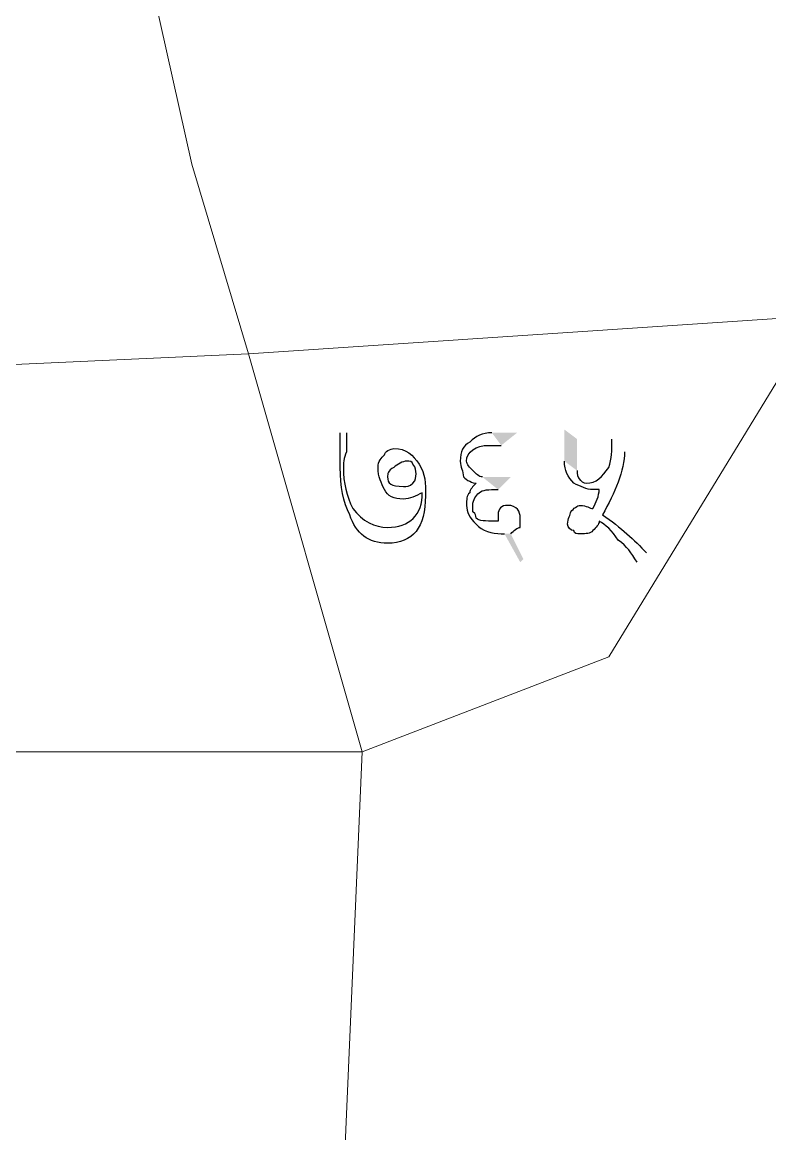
# Model space of a CAD drawing. Header units: metres. Extents: x 345912 to 349030, y 3061206 to 3061792.
# Drawn here: x 346884.44 to 346896.46, y 3061361.61 to 3061379.49 of the extents above; entities that cross this region are included whole.
import ezdxf

# ---------------------------------------------------------------- set-up
doc = ezdxf.new("R2010")
doc.units = ezdxf.units.M
doc.header["$MEASUREMENT"] = 0
doc.layers.add('PDF4_Geometry', color=7, linetype='Continuous')
doc.layers.add('PDF4_Solid Fills', color=7, linetype='Continuous')

msp = doc.modelspace()

# ---------------------------------------------------------------- hatches: boundary and pattern name
at = {"layer": 'PDF4_Solid Fills', "transparency": 33554559}
h = msp.add_hatch(color=256, dxfattribs=at)
h.paths.add_polyline_path([(346889.55467, 3061372.88324), (346889.65627, 3061372.88324)], flags=0)
h.paths.add_polyline_path([(346890.87547, 3061371.91804), (346890.87547, 3061371.91804)], flags=0)
h.paths.add_polyline_path([(346892.14547, 3061372.68004), (346892.39947, 3061372.88324), (346891.99307, 3061372.88324)], flags=0)
h.paths.add_polyline_path([(346892.19627, 3061371.25764), (346892.45027, 3061370.80044), (346892.50107, 3061370.85124), (346892.29787, 3061371.25764)], flags=0)
h.paths.add_polyline_path([(346892.09467, 3061371.96884), (346892.29787, 3061372.17204), (346891.84067, 3061372.17204)], flags=0)
h.paths.add_polyline_path([(346893.92347, 3061372.78164), (346894.12667, 3061372.57844)], flags=0)
h.paths.add_polyline_path([(346894.48227, 3061370.95284), (346894.32987, 3061370.80044)], flags=0)
h.paths.add_polyline_path([(346893.16147, 3061372.42604), (346893.16147, 3061372.93404), (346893.36467, 3061372.78164), (346893.36467, 3061372.27364)], flags=0)

# ---------------------------------------------------------------- linework, layer by layer
at = {"layer": 'PDF4_Geometry', "lineweight": 9}
for points in [[(346899.05427, 3061374.45803), (346897.22547, 3061374.76284), (346888.08147, 3061374.15322), (346887.16707, 3061377.20124), (346886.55748, 3061379.94444), (346888.69108, 3061379.94444), (346899.96867, 3061380.55403), (346899.35908, 3061386.65004), (346903.32147, 3061387.25963), (346905.15028, 3061387.25963), (346905.75987, 3061383.29724), (346906.67427, 3061375.06763)], [(346899.05427, 3061374.45803), (346897.22547, 3061374.76284), (346888.08147, 3061374.15322), (346887.16707, 3061377.20124), (346886.55748, 3061379.94444), (346888.69108, 3061379.94444), (346899.96867, 3061380.55403), (346899.35908, 3061386.65004), (346903.32147, 3061387.25963), (346905.15028, 3061387.25963), (346905.75987, 3061383.29724), (346906.67427, 3061375.06763)], [(346874.67028, 3061373.54363), (346874.06067, 3061376.59164), (346873.75587, 3061379.33483), (346886.55748, 3061379.94444), (346887.16707, 3061377.20124), (346888.08147, 3061374.15322)], [(346874.67028, 3061373.54363), (346874.06067, 3061376.59164), (346873.75587, 3061379.33483), (346886.55748, 3061379.94444), (346887.16707, 3061377.20124), (346888.08147, 3061374.15322)], [(346897.22547, 3061374.76284), (346893.87267, 3061369.27643), (346889.91028, 3061367.75243), (346888.08147, 3061374.15322)], [(346897.22547, 3061374.76284), (346893.87267, 3061369.27643), (346889.91028, 3061367.75243), (346888.08147, 3061374.15322)], [(346906.67427, 3061373.84844), (346905.15028, 3061370.49564), (346899.05427, 3061371.71483), (346897.53028, 3061369.27643), (346900.57827, 3061367.75243), (346903.01669, 3061366.83803), (346898.74948, 3061352.20763), (346896.92068, 3061344.89243), (346896.31107, 3061345.19724), (346896.00628, 3061345.19724), (346892.65348, 3061345.80683), (346893.56788, 3061351.59803), (346889.30067, 3061353.73164), (346889.91028, 3061367.75243), (346893.87267, 3061369.27643), (346897.22547, 3061374.76284)], [(346906.67427, 3061373.84844), (346905.15028, 3061370.49564), (346899.05427, 3061371.71483), (346897.53028, 3061369.27643), (346900.57827, 3061367.75243), (346903.01669, 3061366.83803), (346898.74948, 3061352.20763), (346896.92068, 3061344.89243), (346896.31107, 3061345.19724), (346896.00628, 3061345.19724), (346892.65348, 3061345.80683), (346893.56788, 3061351.59803), (346889.30067, 3061353.73164), (346889.91028, 3061367.75243), (346893.87267, 3061369.27643), (346897.22547, 3061374.76284)], [(346889.91028, 3061367.75243), (346884.11908, 3061367.75243), (346875.27988, 3061368.97164), (346874.67028, 3061373.54363), (346888.08147, 3061374.15322)], [(346889.91028, 3061367.75243), (346884.11908, 3061367.75243), (346875.27988, 3061368.97164), (346874.67028, 3061373.54363), (346888.08147, 3061374.15322)], [(346889.91028, 3061367.75243), (346889.30067, 3061353.73164), (346886.25268, 3061340.62523), (346879.85188, 3061340.93004), (346873.14628, 3061342.14923), (346874.06067, 3061343.67322), (346877.71828, 3061355.56042), (346878.63268, 3061356.17004), (346875.27988, 3061368.97164), (346884.11908, 3061367.75243)], [(346889.91028, 3061367.75243), (346889.30067, 3061353.73164), (346886.25268, 3061340.62523), (346879.85188, 3061340.93004), (346873.14628, 3061342.14923), (346874.06067, 3061343.67322), (346877.71828, 3061355.56042), (346878.63268, 3061356.17004), (346875.27988, 3061368.97164), (346884.11908, 3061367.75243)]]:
    msp.add_lwpolyline(points, close=True, dxfattribs=at)
at = {"layer": 'PDF4_Geometry', "lineweight": 25}
for points in [[(346889.55467, 3061372.32444), (346889.55467, 3061372.47684), (346889.55467, 3061372.68004), (346889.55467, 3061372.88324)], [(346889.65627, 3061372.88324), (346889.65627, 3061372.83244), (346889.65627, 3061372.73084), (346889.65627, 3061372.57844)], [(346891.99307, 3061372.88324), (346891.84067, 3061372.88324), (346891.73907, 3061372.83244), (346891.63747, 3061372.73084)], [(346890.26587, 3061372.52764), (346890.26587, 3061372.57844), (346890.36747, 3061372.62924), (346890.41827, 3061372.62924)], [(346890.41827, 3061372.62924), (346890.62147, 3061372.62924), (346890.72307, 3061372.52764), (346890.82467, 3061372.37524)], [(346891.63747, 3061372.73084), (346891.53587, 3061372.68004), (346891.48507, 3061372.57844), (346891.48507, 3061372.42604)], [(346891.58667, 3061372.42604), (346891.58667, 3061372.57844), (346891.73907, 3061372.68004), (346891.94227, 3061372.68004)], [(346891.94227, 3061372.68004), (346891.99307, 3061372.68004), (346892.04387, 3061372.68004), (346892.04387, 3061372.68004)], [(346892.04387, 3061372.68004), (346892.09467, 3061372.68004), (346892.14547, 3061372.68004), (346892.14547, 3061372.68004)], [(346893.87267, 3061372.32444), (346893.92347, 3061372.47684), (346893.92347, 3061372.57844), (346893.92347, 3061372.78164)], [(346889.65627, 3061372.57844), (346889.60547, 3061372.47684), (346889.60547, 3061372.37524), (346889.60547, 3061372.32444)], [(346890.16427, 3061372.32444), (346890.16427, 3061372.42604), (346890.21507, 3061372.47684), (346890.26587, 3061372.52764)], [(346894.12667, 3061372.57844), (346894.12667, 3061372.27364), (346893.97427, 3061371.91804), (346893.77107, 3061371.56244)], [(346889.70707, 3061371.56244), (346889.60547, 3061371.76564), (346889.55467, 3061372.01964), (346889.55467, 3061372.32444)], [(346889.60547, 3061372.32444), (346889.60547, 3061372.07044), (346889.65627, 3061371.86724), (346889.75787, 3061371.66404)], [(346890.26587, 3061371.96884), (346890.21507, 3061372.07044), (346890.16427, 3061372.17204), (346890.16427, 3061372.32444)], [(346890.41827, 3061372.32444), (346890.31667, 3061372.27364), (346890.31667, 3061372.22284), (346890.31667, 3061372.17204)], [(346890.62147, 3061372.42604), (346890.57067, 3061372.42604), (346890.46907, 3061372.37524), (346890.41827, 3061372.32444)], [(346890.72307, 3061372.37524), (346890.72307, 3061372.42604), (346890.67227, 3061372.42604), (346890.62147, 3061372.42604)], [(346890.77387, 3061372.22284), (346890.77387, 3061372.27364), (346890.77387, 3061372.32444), (346890.72307, 3061372.37524)], [(346890.82467, 3061372.37524), (346890.92627, 3061372.22284), (346890.92627, 3061372.07044), (346890.92627, 3061371.86724)], [(346891.48507, 3061372.42604), (346891.48507, 3061372.32444), (346891.53587, 3061372.27364), (346891.53587, 3061372.17204)], [(346891.68827, 3061372.27364), (346891.63747, 3061372.32444), (346891.58667, 3061372.37524), (346891.58667, 3061372.42604)], [(346891.84067, 3061372.17204), (346891.78987, 3061372.17204), (346891.73907, 3061372.22284), (346891.68827, 3061372.27364)], [(346893.31387, 3061372.07044), (346893.21227, 3061372.17204), (346893.16147, 3061372.27364), (346893.16147, 3061372.42604)], [(346893.36467, 3061372.27364), (346893.36467, 3061372.22284), (346893.36467, 3061372.17204), (346893.41547, 3061372.12124)], [(346893.51707, 3061372.07044), (346893.66947, 3061372.07044), (346893.77107, 3061372.17204), (346893.87267, 3061372.32444)], [(346890.31667, 3061372.17204), (346890.31667, 3061372.07044), (346890.36747, 3061372.01964), (346890.57067, 3061372.01964)], [(346890.72307, 3061372.07044), (346890.77387, 3061372.12124), (346890.77387, 3061372.17204), (346890.77387, 3061372.22284)], [(346891.53587, 3061372.17204), (346891.58667, 3061372.12124), (346891.68827, 3061372.07044), (346891.73907, 3061372.07044)], [(346893.41547, 3061372.12124), (346893.41547, 3061372.12124), (346893.46627, 3061372.07044), (346893.51707, 3061372.07044)], [(346890.57067, 3061371.81644), (346890.41827, 3061371.81644), (346890.31667, 3061371.86724), (346890.26587, 3061371.96884)], [(346890.31667, 3061371.35924), (346890.67227, 3061371.35924), (346890.87547, 3061371.56244), (346890.87547, 3061371.91804)], [(346890.57067, 3061372.01964), (346890.62147, 3061372.01964), (346890.67227, 3061372.01964), (346890.72307, 3061372.07044)], [(346890.87547, 3061371.91804), (346890.77387, 3061371.86724), (346890.67227, 3061371.81644), (346890.57067, 3061371.81644)], [(346891.63747, 3061371.91804), (346891.58667, 3061371.86724), (346891.58667, 3061371.81644), (346891.58667, 3061371.71484)], [(346891.73907, 3061372.07044), (346891.68827, 3061372.01964), (346891.63747, 3061371.96884), (346891.63747, 3061371.91804)], [(346891.68827, 3061371.71484), (346891.68827, 3061371.81644), (346891.73907, 3061371.86724), (346891.78987, 3061371.91804)], [(346891.78987, 3061371.91804), (346891.84067, 3061371.96884), (346891.94227, 3061371.96884), (346892.09467, 3061371.96884)], [(346893.61867, 3061371.96884), (346893.51707, 3061371.96884), (346893.41547, 3061372.01964), (346893.31387, 3061372.07044)], [(346893.61867, 3061371.66404), (346893.66947, 3061371.76564), (346893.72027, 3061371.86724), (346893.72027, 3061371.96884)], [(346893.72027, 3061371.96884), (346893.72027, 3061371.96884), (346893.66947, 3061371.96884), (346893.61867, 3061371.96884)], [(346890.92627, 3061371.86724), (346890.92627, 3061371.35924), (346890.72307, 3061371.10524), (346890.31667, 3061371.10524)], [(346890.31667, 3061371.10524), (346890.01187, 3061371.10524), (346889.80867, 3061371.25764), (346889.70707, 3061371.56244)], [(346889.75787, 3061371.66404), (346889.91027, 3061371.46084), (346890.11347, 3061371.35924), (346890.31667, 3061371.35924)], [(346891.58667, 3061371.71484), (346891.58667, 3061371.61324), (346891.63747, 3061371.51164), (346891.73907, 3061371.41004)], [(346891.68827, 3061371.61324), (346891.68827, 3061371.66404), (346891.68827, 3061371.66404), (346891.68827, 3061371.71484)], [(346891.73907, 3061371.51164), (346891.73907, 3061371.56244), (346891.73907, 3061371.56244), (346891.68827, 3061371.61324)], [(346892.24707, 3061371.71484), (346892.14547, 3061371.71484), (346892.09467, 3061371.66404), (346892.09467, 3061371.56244)], [(346892.09467, 3061371.56244), (346892.09467, 3061371.56244), (346892.09467, 3061371.51164), (346892.09467, 3061371.51164)], [(346892.45027, 3061371.51164), (346892.45027, 3061371.61324), (346892.39947, 3061371.71484), (346892.24707, 3061371.71484)], [(346893.21227, 3061371.41004), (346893.21227, 3061371.51164), (346893.26307, 3061371.56244), (346893.26307, 3061371.61324)], [(346893.26307, 3061371.61324), (346893.31387, 3061371.66404), (346893.36467, 3061371.71484), (346893.41547, 3061371.71484)], [(346893.41547, 3061371.71484), (346893.51707, 3061371.71484), (346893.56787, 3061371.66404), (346893.61867, 3061371.66404)], [(346893.77107, 3061371.56244), (346894.07587, 3061371.35924), (346894.27907, 3061371.15604), (346894.48227, 3061370.95284)], [(346892.04387, 3061371.46084), (346891.89147, 3061371.46084), (346891.78987, 3061371.46084), (346891.73907, 3061371.51164)], [(346891.73907, 3061371.41004), (346891.84067, 3061371.30844), (346891.99307, 3061371.25764), (346892.14547, 3061371.25764)], [(346892.09467, 3061371.46084), (346892.09467, 3061371.46084), (346892.09467, 3061371.46084), (346892.04387, 3061371.46084)], [(346892.09467, 3061371.51164), (346892.09467, 3061371.51164), (346892.09467, 3061371.51164), (346892.09467, 3061371.46084)], [(346892.45027, 3061371.35924), (346892.45027, 3061371.41004), (346892.45027, 3061371.46084), (346892.45027, 3061371.51164)], [(346893.31387, 3061371.30844), (346893.26307, 3061371.30844), (346893.21227, 3061371.35924), (346893.21227, 3061371.41004)], [(346893.72027, 3061371.46084), (346893.72027, 3061371.41004), (346893.66947, 3061371.35924), (346893.61867, 3061371.30844)], [(346894.02507, 3061371.15604), (346893.92347, 3061371.30844), (346893.82187, 3061371.41004), (346893.72027, 3061371.46084)], [(346892.14547, 3061371.25764), (346892.14547, 3061371.25764), (346892.19627, 3061371.25764), (346892.19627, 3061371.25764)], [(346892.29787, 3061371.25764), (346892.34867, 3061371.30844), (346892.39947, 3061371.35924), (346892.45027, 3061371.35924)], [(346893.41547, 3061371.25764), (346893.36467, 3061371.25764), (346893.31387, 3061371.25764), (346893.31387, 3061371.30844)], [(346893.61867, 3061371.30844), (346893.56787, 3061371.25764), (346893.51707, 3061371.25764), (346893.41547, 3061371.25764)], [(346894.32987, 3061370.80044), (346894.22827, 3061370.95284), (346894.17747, 3061371.05444), (346894.02507, 3061371.15604)]]:
    msp.add_open_spline(points, degree=3, dxfattribs=at)

doc.saveas('drawing.dxf')
